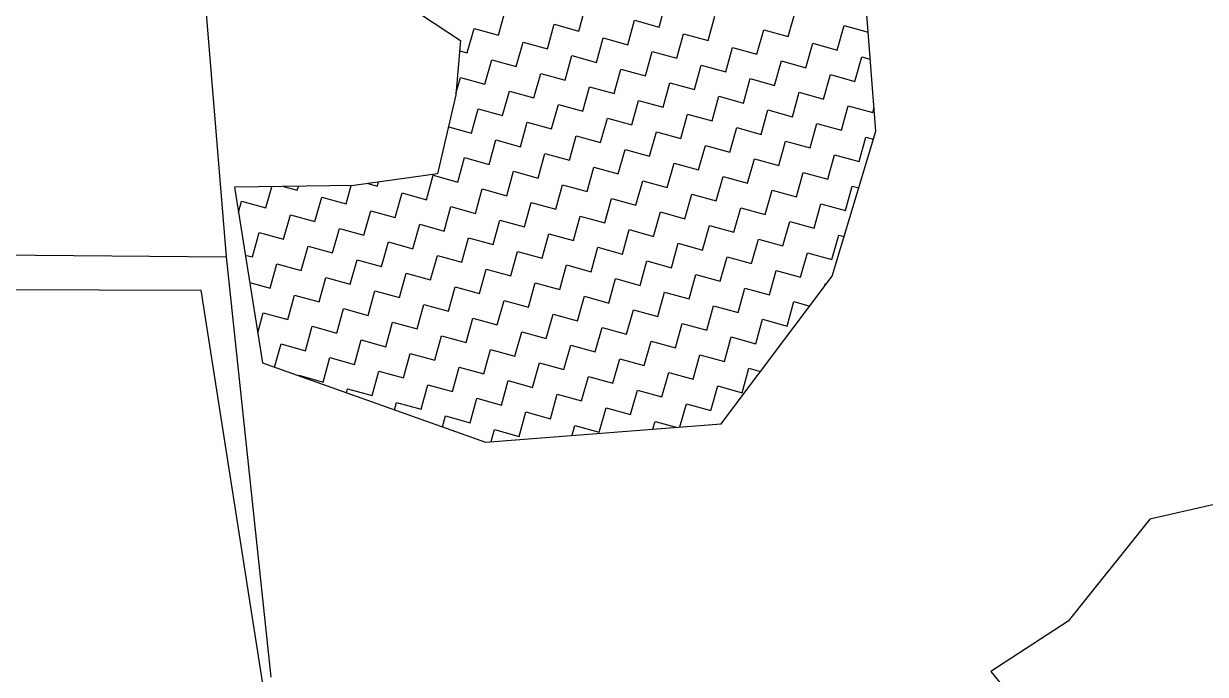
# Model space of a CAD drawing. Header units: metres. Extents: x 291974 to 293244, y 2020596 to 2023640.
# Drawn here: x 292889.8 to 293006.1, y 2022136 to 2022200.1 of the extents above; entities that cross this region are included whole.
import ezdxf

# ---------------------------------------------------------------- set-up
doc = ezdxf.new("R2010")
doc.units = ezdxf.units.M
doc.header["$MEASUREMENT"] = 0
doc.layers.add('POLY_HATCH', color=12, linetype='Continuous')
doc.layers.add('POLY_PARCEL', color=6, linetype='Continuous')

msp = doc.modelspace()

# ---------------------------------------------------------------- linework, layer by layer
at = {"layer": 'POLY_HATCH'}
for p, q in [((292973.69, 2022189.53), (292972.47, 2022205)), ((292923.77, 2022204.41), (292932.8, 2022198.46)), ((292932.8, 2022198.46), (292932.34, 2022193.09)), ((292932.34, 2022193.09), (292930.53, 2022185.33)), ((292969.38, 2022175.24), (292973.69, 2022189.53)), ((292930.53, 2022185.33), (292922.29, 2022184.18)), ((292922.29, 2022184.18), (292910.54, 2022184)), ((292910.54, 2022184), (292913.32, 2022166.71)), ((292958.47, 2022160.72), (292969.38, 2022175.24)), ((292913.32, 2022166.71), (292935.25, 2022158.91)), ((292935.25, 2022158.91), (292958.47, 2022160.72))]:
    msp.add_line(p, q, dxfattribs=at)
at = {"layer": 'POLY_HATCH', "linetype": 'Continuous'}
for p, q in [((292936.54, 2022198.97), (292937.21, 2022201.38)), ((292944.44, 2022199.38), (292945.11, 2022201.79)), ((292952.34, 2022199.78), (292953.01, 2022202.19)), ((292965.06, 2022198.85), (292965.73, 2022201.26)), ((292949.26, 2022198.04), (292949.93, 2022200.45)), ((292949.93, 2022200.45), (292952.34, 2022199.78)), ((292957.16, 2022198.44), (292957.83, 2022200.86)), ((292933.46, 2022197.23), (292934.13, 2022199.64)), ((292934.13, 2022199.64), (292936.54, 2022198.97)), ((292941.36, 2022197.64), (292942.03, 2022200.05)), ((292942.03, 2022200.05), (292944.44, 2022199.38)), ((292954.08, 2022196.7), (292954.75, 2022199.11)), ((292954.75, 2022199.11), (292957.16, 2022198.44)), ((292961.98, 2022197.11), (292962.65, 2022199.52)), ((292962.65, 2022199.52), (292965.06, 2022198.85)), ((292969.88, 2022197.51), (292970.55, 2022199.92)), ((292970.55, 2022199.92), (292972.93, 2022199.26)), ((292938.28, 2022195.89), (292938.95, 2022198.3)), ((292938.95, 2022198.3), (292941.36, 2022197.64)), ((292946.18, 2022196.3), (292946.85, 2022198.71)), ((292946.85, 2022198.71), (292949.26, 2022198.04)), ((292958.9, 2022195.37), (292959.57, 2022197.78)), ((292959.57, 2022197.78), (292961.98, 2022197.11)), ((292966.8, 2022195.77), (292967.47, 2022198.18)), ((292967.47, 2022198.18), (292969.88, 2022197.51)), ((292932.71, 2022197.44), (292933.46, 2022197.23)), ((292943.1, 2022194.56), (292943.77, 2022196.97)), ((292943.77, 2022196.97), (292946.18, 2022196.3)), ((292951, 2022194.96), (292951.67, 2022197.37)), ((292951.67, 2022197.37), (292954.08, 2022196.7)), ((292971.62, 2022194.43), (292972.29, 2022196.84)), ((292972.29, 2022196.84), (292973.13, 2022196.61)), ((292935.2, 2022194.15), (292935.87, 2022196.56)), ((292935.87, 2022196.56), (292938.28, 2022195.89)), ((292947.92, 2022193.22), (292948.59, 2022195.63)), ((292948.59, 2022195.63), (292951, 2022194.96)), ((292955.82, 2022193.62), (292956.49, 2022196.03)), ((292956.49, 2022196.03), (292958.9, 2022195.37)), ((292963.72, 2022194.03), (292964.39, 2022196.44)), ((292964.39, 2022196.44), (292966.8, 2022195.77)), ((292932.35, 2022193.22), (292932.79, 2022194.82)), ((292932.79, 2022194.82), (292935.2, 2022194.15)), ((292940.02, 2022192.81), (292940.69, 2022195.22)), ((292940.69, 2022195.22), (292943.1, 2022194.56)), ((292952.74, 2022191.88), (292953.41, 2022194.29)), ((292953.41, 2022194.29), (292955.82, 2022193.62)), ((292960.64, 2022192.29), (292961.31, 2022194.7)), ((292961.31, 2022194.7), (292963.72, 2022194.03)), ((292968.54, 2022192.69), (292969.21, 2022195.1)), ((292969.21, 2022195.1), (292971.62, 2022194.43)), ((292936.94, 2022191.07), (292937.61, 2022193.48)), ((292937.61, 2022193.48), (292940.02, 2022192.81)), ((292944.84, 2022191.48), (292945.51, 2022193.89)), ((292945.51, 2022193.89), (292947.92, 2022193.22)), ((292965.47, 2022190.95), (292966.13, 2022193.36)), ((292966.13, 2022193.36), (292968.54, 2022192.69)), ((292941.77, 2022189.74), (292942.43, 2022192.15)), ((292942.43, 2022192.15), (292944.84, 2022191.48)), ((292949.67, 2022190.14), (292950.33, 2022192.55)), ((292950.33, 2022192.55), (292952.74, 2022191.88)), ((292957.57, 2022190.54), (292958.23, 2022192.96)), ((292958.23, 2022192.96), (292960.64, 2022192.29)), ((292970.29, 2022189.61), (292970.95, 2022192.02)), ((292970.95, 2022192.02), (292973.37, 2022191.35)), ((292933.87, 2022189.33), (292934.53, 2022191.74)), ((292934.53, 2022191.74), (292936.94, 2022191.07)), ((292946.59, 2022188.4), (292947.25, 2022190.81)), ((292947.25, 2022190.81), (292949.67, 2022190.14)), ((292954.49, 2022188.8), (292955.15, 2022191.21)), ((292955.15, 2022191.21), (292957.57, 2022190.54)), ((292962.39, 2022189.21), (292963.05, 2022191.62)), ((292963.05, 2022191.62), (292965.47, 2022190.95)), ((292973.37, 2022191.35), (292973.51, 2022191.87)), ((292931.61, 2022189.96), (292933.87, 2022189.33)), ((292938.69, 2022187.99), (292939.36, 2022190.4)), ((292939.36, 2022190.4), (292941.77, 2022189.74)), ((292959.31, 2022187.47), (292959.98, 2022189.88)), ((292959.98, 2022189.88), (292962.39, 2022189.21)), ((292967.21, 2022187.87), (292967.88, 2022190.28)), ((292967.88, 2022190.28), (292970.29, 2022189.61)), ((292935.61, 2022186.25), (292936.28, 2022188.66)), ((292936.28, 2022188.66), (292938.69, 2022187.99)), ((292943.51, 2022186.66), (292944.18, 2022189.07)), ((292944.18, 2022189.07), (292946.59, 2022188.4)), ((292951.41, 2022187.06), (292952.08, 2022189.47)), ((292952.08, 2022189.47), (292954.49, 2022188.8)), ((292964.13, 2022186.13), (292964.8, 2022188.54)), ((292964.8, 2022188.54), (292967.21, 2022187.87)), ((292972.03, 2022186.53), (292972.7, 2022188.94)), ((292972.7, 2022188.94), (292973.45, 2022188.74)), ((292940.43, 2022184.91), (292941.1, 2022187.32)), ((292941.1, 2022187.32), (292943.51, 2022186.66)), ((292948.33, 2022185.32), (292949, 2022187.73)), ((292949, 2022187.73), (292951.41, 2022187.06)), ((292956.23, 2022185.72), (292956.9, 2022188.13)), ((292956.9, 2022188.13), (292959.31, 2022187.47)), ((292932.53, 2022184.51), (292933.2, 2022186.92)), ((292933.2, 2022186.92), (292935.61, 2022186.25)), ((292953.15, 2022183.98), (292953.82, 2022186.39)), ((292953.82, 2022186.39), (292956.23, 2022185.72)), ((292961.05, 2022184.39), (292961.72, 2022186.8)), ((292961.72, 2022186.8), (292964.13, 2022186.13)), ((292968.95, 2022184.79), (292969.62, 2022187.2)), ((292969.62, 2022187.2), (292972.03, 2022186.53)), ((292929.45, 2022182.77), (292930.12, 2022185.18)), ((292930.12, 2022185.18), (292932.53, 2022184.51)), ((292937.35, 2022183.17), (292938.02, 2022185.58)), ((292938.02, 2022185.58), (292940.43, 2022184.91)), ((292945.25, 2022183.58), (292945.92, 2022185.99)), ((292945.92, 2022185.99), (292948.33, 2022185.32)), ((292957.97, 2022182.65), (292958.64, 2022185.06)), ((292958.64, 2022185.06), (292961.05, 2022184.39)), ((292965.87, 2022183.05), (292966.54, 2022185.46)), ((292966.54, 2022185.46), (292968.95, 2022184.79)), ((292913.65, 2022181.96), (292914.23, 2022184.05)), ((292915.39, 2022184.07), (292916.73, 2022183.7)), ((292916.73, 2022183.7), (292916.84, 2022184.09)), ((292921.55, 2022182.36), (292922.05, 2022184.17)), ((292923.67, 2022184.37), (292924.63, 2022184.1)), ((292924.63, 2022184.1), (292924.74, 2022184.52)), ((292934.27, 2022181.43), (292934.94, 2022183.84)), ((292934.94, 2022183.84), (292937.35, 2022183.17)), ((292942.17, 2022181.84), (292942.84, 2022184.25)), ((292942.84, 2022184.25), (292945.25, 2022183.58)), ((292950.07, 2022182.24), (292950.74, 2022184.65)), ((292950.74, 2022184.65), (292953.15, 2022183.98)), ((292970.69, 2022181.71), (292971.36, 2022184.12)), ((292971.36, 2022184.12), (292972.01, 2022183.94)), ((292918.47, 2022180.62), (292919.14, 2022183.03)), ((292919.14, 2022183.03), (292921.55, 2022182.36)), ((292926.37, 2022181.03), (292927.04, 2022183.44)), ((292927.04, 2022183.44), (292929.45, 2022182.77)), ((292946.99, 2022180.5), (292947.66, 2022182.91)), ((292947.66, 2022182.91), (292950.07, 2022182.24)), ((292954.89, 2022180.9), (292955.56, 2022183.31)), ((292955.56, 2022183.31), (292957.97, 2022182.65)), ((292962.79, 2022181.31), (292963.46, 2022183.72)), ((292963.46, 2022183.72), (292965.87, 2022183.05)), ((292910.94, 2022181.53), (292911.24, 2022182.63)), ((292911.24, 2022182.63), (292913.65, 2022181.96)), ((292923.29, 2022179.28), (292923.96, 2022181.69)), ((292923.96, 2022181.69), (292926.37, 2022181.03)), ((292931.19, 2022179.69), (292931.86, 2022182.1)), ((292931.86, 2022182.1), (292934.27, 2022181.43)), ((292939.09, 2022180.09), (292939.76, 2022182.5)), ((292939.76, 2022182.5), (292942.17, 2022181.84)), ((292951.81, 2022179.16), (292952.48, 2022181.57)), ((292952.48, 2022181.57), (292954.89, 2022180.9)), ((292959.71, 2022179.57), (292960.38, 2022181.98)), ((292960.38, 2022181.98), (292962.79, 2022181.31)), ((292967.61, 2022179.97), (292968.28, 2022182.38)), ((292968.28, 2022182.38), (292970.69, 2022181.71)), ((292915.39, 2022178.88), (292916.06, 2022181.29)), ((292916.06, 2022181.29), (292918.47, 2022180.62)), ((292928.11, 2022177.95), (292928.78, 2022180.36)), ((292928.78, 2022180.36), (292931.19, 2022179.69)), ((292936.01, 2022178.35), (292936.68, 2022180.76)), ((292936.68, 2022180.76), (292939.09, 2022180.09)), ((292943.91, 2022178.76), (292944.58, 2022181.17)), ((292944.58, 2022181.17), (292946.99, 2022180.5)), ((292964.53, 2022178.23), (292965.2, 2022180.64)), ((292965.2, 2022180.64), (292967.61, 2022179.97)), ((292912.31, 2022177.14), (292912.98, 2022179.55)), ((292912.98, 2022179.55), (292915.39, 2022178.88)), ((292920.21, 2022177.54), (292920.88, 2022179.95)), ((292920.88, 2022179.95), (292923.29, 2022179.28)), ((292940.83, 2022177.01), (292941.5, 2022179.42)), ((292941.5, 2022179.42), (292943.91, 2022178.76)), ((292948.73, 2022177.42), (292949.4, 2022179.83)), ((292949.4, 2022179.83), (292951.81, 2022179.16)), ((292956.63, 2022177.82), (292957.3, 2022180.23)), ((292957.3, 2022180.23), (292959.71, 2022179.57)), ((292969.35, 2022176.89), (292970.02, 2022179.3)), ((292970.02, 2022179.3), (292970.56, 2022179.15)), ((292917.13, 2022175.8), (292917.8, 2022178.21)), ((292917.8, 2022178.21), (292920.21, 2022177.54)), ((292925.03, 2022176.2), (292925.7, 2022178.62)), ((292925.7, 2022178.62), (292928.11, 2022177.95)), ((292932.93, 2022176.61), (292933.6, 2022179.02)), ((292933.6, 2022179.02), (292936.01, 2022178.35)), ((292945.65, 2022175.68), (292946.32, 2022178.09)), ((292946.32, 2022178.09), (292948.73, 2022177.42)), ((292953.55, 2022176.08), (292954.22, 2022178.49)), ((292954.22, 2022178.49), (292956.63, 2022177.82)), ((292961.45, 2022176.49), (292962.12, 2022178.9)), ((292962.12, 2022178.9), (292964.53, 2022178.23)), ((292911.61, 2022177.33), (292912.31, 2022177.14)), ((292921.95, 2022174.46), (292922.62, 2022176.87)), ((292922.62, 2022176.87), (292925.03, 2022176.2)), ((292929.85, 2022174.87), (292930.52, 2022177.28)), ((292930.52, 2022177.28), (292932.93, 2022176.61)), ((292937.75, 2022175.27), (292938.42, 2022177.68)), ((292938.42, 2022177.68), (292940.83, 2022177.01)), ((292958.37, 2022174.75), (292959.04, 2022177.16)), ((292959.04, 2022177.16), (292961.45, 2022176.49)), ((292966.27, 2022175.15), (292966.94, 2022177.56)), ((292966.94, 2022177.56), (292969.35, 2022176.89)), ((292914.05, 2022174.06), (292914.72, 2022176.47)), ((292914.72, 2022176.47), (292917.13, 2022175.8)), ((292934.68, 2022173.53), (292935.34, 2022175.94)), ((292935.34, 2022175.94), (292937.75, 2022175.27)), ((292942.58, 2022173.94), (292943.24, 2022176.35)), ((292943.24, 2022176.35), (292945.65, 2022175.68)), ((292950.48, 2022174.34), (292951.14, 2022176.75)), ((292951.14, 2022176.75), (292953.55, 2022176.08)), ((292963.2, 2022173.41), (292963.86, 2022175.82)), ((292963.86, 2022175.82), (292966.27, 2022175.15)), ((292912.05, 2022174.61), (292914.05, 2022174.06)), ((292918.88, 2022172.72), (292919.54, 2022175.13)), ((292919.54, 2022175.13), (292921.95, 2022174.46)), ((292926.78, 2022173.13), (292927.44, 2022175.54)), ((292927.44, 2022175.54), (292929.85, 2022174.87)), ((292939.5, 2022172.19), (292940.16, 2022174.6)), ((292940.16, 2022174.6), (292942.58, 2022173.94)), ((292947.4, 2022172.6), (292948.06, 2022175.01)), ((292948.06, 2022175.01), (292950.48, 2022174.34)), ((292955.3, 2022173), (292955.96, 2022175.41)), ((292955.96, 2022175.41), (292958.37, 2022174.75)), ((292915.8, 2022170.98), (292916.46, 2022173.39)), ((292916.46, 2022173.39), (292918.88, 2022172.72)), ((292923.7, 2022171.38), (292924.36, 2022173.79)), ((292924.36, 2022173.79), (292926.78, 2022173.13)), ((292931.6, 2022171.79), (292932.26, 2022174.2)), ((292932.26, 2022174.2), (292934.68, 2022173.53)), ((292952.22, 2022171.26), (292952.89, 2022173.67)), ((292952.89, 2022173.67), (292955.3, 2022173)), ((292960.12, 2022171.67), (292960.79, 2022174.08)), ((292960.79, 2022174.08), (292963.2, 2022173.41)), ((292968.61, 2022174.22), (292968.69, 2022174.48)), ((292968.69, 2022174.48), (292968.79, 2022174.45)), ((292928.52, 2022170.05), (292929.19, 2022172.46)), ((292929.19, 2022172.46), (292931.6, 2022171.79)), ((292936.42, 2022170.45), (292937.09, 2022172.86)), ((292937.09, 2022172.86), (292939.5, 2022172.19)), ((292944.32, 2022170.86), (292944.99, 2022173.27)), ((292944.99, 2022173.27), (292947.4, 2022172.6)), ((292957.04, 2022169.92), (292957.71, 2022172.33)), ((292957.71, 2022172.33), (292960.12, 2022171.67)), ((292964.94, 2022170.33), (292965.61, 2022172.74)), ((292965.61, 2022172.74), (292967.18, 2022172.3)), ((292912.84, 2022169.68), (292913.39, 2022171.65)), ((292913.39, 2022171.65), (292915.8, 2022170.98)), ((292920.62, 2022169.64), (292921.29, 2022172.05)), ((292921.29, 2022172.05), (292923.7, 2022171.38)), ((292933.34, 2022168.71), (292934.01, 2022171.12)), ((292934.01, 2022171.12), (292936.42, 2022170.45)), ((292941.24, 2022169.11), (292941.91, 2022171.52)), ((292941.91, 2022171.52), (292944.32, 2022170.86)), ((292949.14, 2022169.52), (292949.81, 2022171.93)), ((292949.81, 2022171.93), (292952.22, 2022171.26)), ((292917.54, 2022167.9), (292918.21, 2022170.31)), ((292918.21, 2022170.31), (292920.62, 2022169.64)), ((292925.44, 2022168.3), (292926.11, 2022170.72)), ((292926.11, 2022170.72), (292928.52, 2022170.05)), ((292946.06, 2022167.78), (292946.73, 2022170.19)), ((292946.73, 2022170.19), (292949.14, 2022169.52)), ((292953.96, 2022168.18), (292954.63, 2022170.59)), ((292954.63, 2022170.59), (292957.04, 2022169.92)), ((292961.86, 2022168.59), (292962.53, 2022171)), ((292962.53, 2022171), (292964.94, 2022170.33)), ((292922.36, 2022166.56), (292923.03, 2022168.97)), ((292923.03, 2022168.97), (292925.44, 2022168.3)), ((292930.26, 2022166.97), (292930.93, 2022169.38)), ((292930.93, 2022169.38), (292933.34, 2022168.71)), ((292938.16, 2022167.37), (292938.83, 2022169.78)), ((292938.83, 2022169.78), (292941.24, 2022169.11)), ((292950.88, 2022166.44), (292951.55, 2022168.85)), ((292951.55, 2022168.85), (292953.96, 2022168.18)), ((292958.78, 2022166.85), (292959.45, 2022169.26)), ((292959.45, 2022169.26), (292961.86, 2022168.59)), ((292914.5, 2022166.29), (292915.13, 2022168.57)), ((292915.13, 2022168.57), (292917.54, 2022167.9)), ((292927.18, 2022165.23), (292927.85, 2022167.64)), ((292927.85, 2022167.64), (292930.26, 2022166.97)), ((292935.08, 2022165.63), (292935.75, 2022168.04)), ((292935.75, 2022168.04), (292938.16, 2022167.37)), ((292942.98, 2022166.04), (292943.65, 2022168.45)), ((292943.65, 2022168.45), (292946.06, 2022167.78)), ((292919.28, 2022164.82), (292919.95, 2022167.23)), ((292919.95, 2022167.23), (292922.36, 2022166.56)), ((292939.9, 2022164.29), (292940.57, 2022166.7)), ((292940.57, 2022166.7), (292942.98, 2022166.04)), ((292947.8, 2022164.7), (292948.47, 2022167.11)), ((292948.47, 2022167.11), (292950.88, 2022166.44)), ((292955.7, 2022165.1), (292956.37, 2022167.51)), ((292956.37, 2022167.51), (292958.78, 2022166.85)), ((292916.86, 2022165.45), (292916.87, 2022165.49)), ((292916.87, 2022165.49), (292919.28, 2022164.82)), ((292924.1, 2022163.48), (292924.77, 2022165.89)), ((292924.77, 2022165.89), (292927.18, 2022165.23)), ((292932, 2022163.89), (292932.67, 2022166.3)), ((292932.67, 2022166.3), (292935.08, 2022165.63)), ((292944.72, 2022162.96), (292945.39, 2022165.37)), ((292945.39, 2022165.37), (292947.8, 2022164.7)), ((292952.62, 2022163.36), (292953.29, 2022165.77)), ((292953.29, 2022165.77), (292955.7, 2022165.1)), ((292960.52, 2022163.77), (292961.19, 2022166.18)), ((292961.19, 2022166.18), (292962.33, 2022165.86)), ((292921.58, 2022163.77), (292921.69, 2022164.15)), ((292921.69, 2022164.15), (292924.1, 2022163.48)), ((292928.92, 2022162.15), (292929.59, 2022164.56)), ((292929.59, 2022164.56), (292932, 2022163.89)), ((292936.82, 2022162.55), (292937.49, 2022164.96)), ((292937.49, 2022164.96), (292939.9, 2022164.29)), ((292957.44, 2022162.02), (292958.11, 2022164.43)), ((292958.11, 2022164.43), (292960.52, 2022163.77)), ((292933.74, 2022160.81), (292934.41, 2022163.22)), ((292934.41, 2022163.22), (292936.82, 2022162.55)), ((292941.64, 2022161.21), (292942.31, 2022163.63)), ((292942.31, 2022163.63), (292944.72, 2022162.96)), ((292949.54, 2022161.62), (292950.21, 2022164.03)), ((292950.21, 2022164.03), (292952.62, 2022163.36)), ((292926.31, 2022162.09), (292926.51, 2022162.82)), ((292926.51, 2022162.82), (292928.92, 2022162.15)), ((292938.56, 2022159.47), (292939.23, 2022161.88)), ((292939.23, 2022161.88), (292941.64, 2022161.21)), ((292946.46, 2022159.88), (292947.13, 2022162.29)), ((292947.13, 2022162.29), (292949.54, 2022161.62)), ((292954.4, 2022160.41), (292955.03, 2022162.69)), ((292955.03, 2022162.69), (292957.44, 2022162.02)), ((292931.04, 2022160.41), (292931.33, 2022161.48)), ((292931.33, 2022161.48), (292933.74, 2022160.81)), ((292951.74, 2022160.2), (292951.95, 2022160.95)), ((292951.95, 2022160.95), (292954.02, 2022160.38)), ((292935.82, 2022158.95), (292936.15, 2022160.14)), ((292936.15, 2022160.14), (292938.56, 2022159.47)), ((292943.78, 2022159.58), (292944.05, 2022160.55)), ((292944.05, 2022160.55), (292946.46, 2022159.88))]:
    msp.add_line(p, q, dxfattribs=at)
at = {"layer": 'POLY_PARCEL'}
for p, q in [((292907.47, 2022204.65), (292909.73, 2022177.15)), ((292866.14, 2022177.51), (292909.73, 2022177.15)), ((292909.73, 2022177.15), (292914.13, 2022135.74)), ((292871.54, 2022173.96), (292907.23, 2022173.88)), ((292907.23, 2022173.88), (292915.23, 2022122.95)), ((293012.27, 2022153.95), (293000.65, 2022151.33)), ((293000.65, 2022151.33), (292992.61, 2022141.26)), ((292992.61, 2022141.26), (292984.99, 2022136.32)), ((292984.99, 2022136.32), (292989.06, 2022131.36))]:
    msp.add_line(p, q, dxfattribs=at)

doc.saveas('drawing.dxf')
